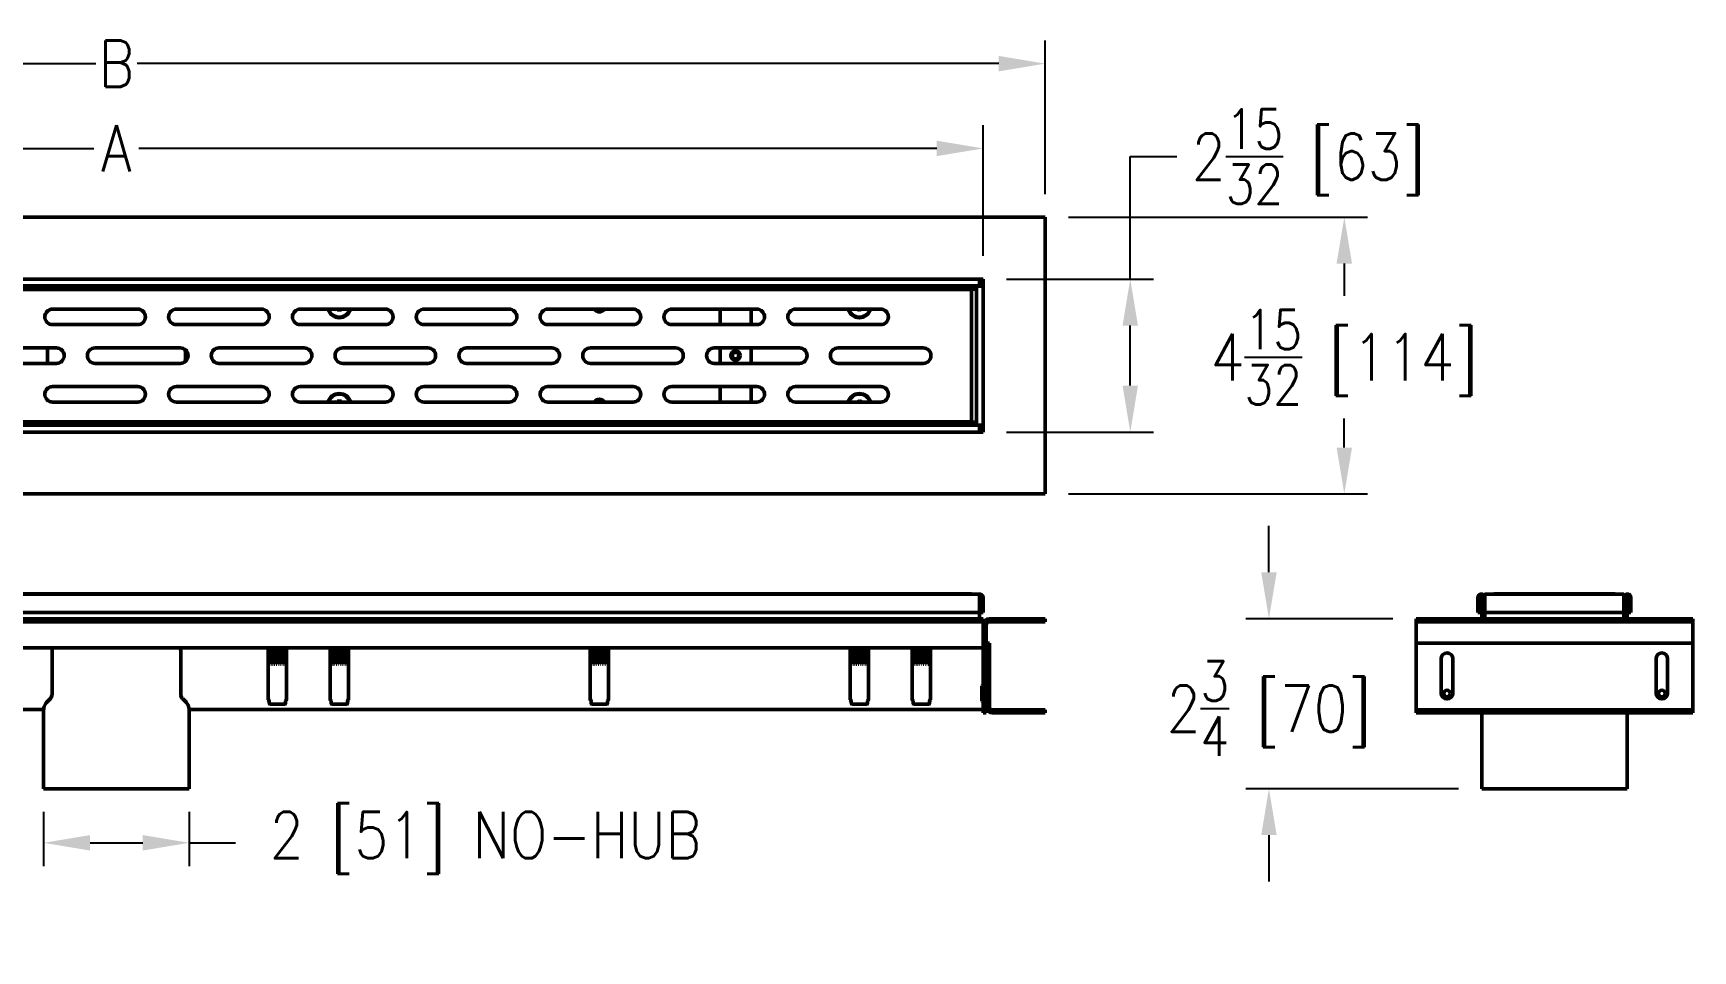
# Model space of a CAD drawing. Header units: inches. Extents: x 22.6 to 63.1, y 7.2 to 36.3.
# Drawn here: x 36.25 to 63.05, y 21.46 to 36.28 of the extents above; entities that cross this region are included whole.
import ezdxf

# ---------------------------------------------------------------- set-up
doc = ezdxf.new("R2010")
doc.units = ezdxf.units.IN
doc.header["$MEASUREMENT"] = 0
doc.layers.add('Visible (ANSI)', color=7, linetype='Continuous', lineweight=50)
doc.styles.add('Sales', font='romans.shx', dxfattribs={"width": 0.85})
doc.dimstyles.new('Sales', dxfattribs={"dimtxt": 0.75, "dimasz": 0.75, "dimexe": 0.375, "dimexo": 0.375, "dimgap": 0.09, "dimtad": 0, "dimtih": 1, "dimtoh": 1, "dimdec": 5, "dimzin": 0, "dimdsep": 46, "dimlunit": 5, "dimtxsty": 'Sales', "dimcen": 0, "dimclrd": 7, "dimclre": 7, "dimclrt": 7, "dimadec": 0, "dimazin": 0, "dimtfac": 0.85, "dimtdec": 5, "dimtix": 1, "dimtofl": 0, "dimtmove": 0, "dimatfit": 3, "dimfxl": 0, "dimtolj": 1, "dimtzin": 0, "dimarcsym": 0})

# ---------------------------------------------------------------- blocks, each defined once
blk = doc.blocks.new('*D2')
at = {"color": 7, "lineweight": -2}
for p, q in [((23.59, 32.685), (23.59, 34.797)), ((51.59, 32.685), (51.59, 34.797)), ((24.34, 34.422), (37.227, 34.422)), ((50.84, 34.422), (37.953, 34.422))]:
    blk.add_line(p, q, dxfattribs=at)
at = {"color": 7}
for points in [[(24.34, 34.547), (24.34, 34.297), (23.59, 34.422)], [(50.84, 34.547), (50.84, 34.297), (51.59, 34.422)]]:
    blk.add_solid(points, dxfattribs=at)
at = {"layer": 'Defpoints', "color": 0}
for p in [(51.59, 34.422), (23.59, 32.31), (51.59, 32.31)]:
    blk.add_point(p, dxfattribs=at)
at = {"color": 7, "insert": (37.59, 34.422), "char_height": 0.75, "attachment_point": 5, "style": 'Sales'}
blk.add_mtext('\\A1;A', dxfattribs=at)
blk = doc.blocks.new('*D3')
at = {"color": 7, "lineweight": -2}
for p, q in [((22.59, 33.685), (22.59, 36.166)), ((52.59, 33.685), (52.59, 36.166)), ((23.34, 35.791), (37.258, 35.791)), ((51.84, 35.791), (37.923, 35.791))]:
    blk.add_line(p, q, dxfattribs=at)
at = {"color": 7}
for points in [[(23.34, 35.916), (23.34, 35.666), (22.59, 35.791)], [(51.84, 35.916), (51.84, 35.666), (52.59, 35.791)]]:
    blk.add_solid(points, dxfattribs=at)
at = {"layer": 'Defpoints', "color": 0}
for p in [(52.59, 35.791), (22.59, 33.31), (52.59, 33.31)]:
    blk.add_point(p, dxfattribs=at)
at = {"color": 7, "insert": (37.59, 35.791), "char_height": 0.75, "attachment_point": 5, "style": 'Sales'}
blk.add_mtext('\\A1;B', dxfattribs=at)
blk = doc.blocks.new('*D4')
at = {"color": 7, "lineweight": -2}
for p, q in [((53.965, 32.31), (53.965, 34.289)), ((53.965, 34.289), (54.715, 34.289)), ((51.965, 32.31), (54.34, 32.31)), ((53.965, 30.59), (53.965, 31.56)), ((51.965, 29.84), (54.34, 29.84))]:
    blk.add_line(p, q, dxfattribs=at)
at = {"color": 7}
for points in [[(53.84, 31.56), (54.09, 31.56), (53.965, 32.31)], [(53.84, 30.59), (54.09, 30.59), (53.965, 29.84)]]:
    blk.add_solid(points, dxfattribs=at)
at = {"layer": 'Defpoints', "color": 0}
for p in [(51.59, 32.31), (51.59, 29.84), (53.965, 29.84)]:
    blk.add_point(p, dxfattribs=at)
at = {"color": 7, "insert": (56.845, 34.289), "char_height": 0.75, "attachment_point": 5, "style": 'Sales'}
blk.add_mtext('\\A1;2{\\H0.850000x;\\S15/32;} [63]', dxfattribs=at)
blk = doc.blocks.new('*D5')
at = {"color": 7, "lineweight": -2}
for p, q in [((52.965, 33.31), (57.797, 33.31)), ((57.422, 32.56), (57.422, 32.038)), ((57.422, 29.59), (57.422, 30.061)), ((52.965, 28.84), (57.797, 28.84))]:
    blk.add_line(p, q, dxfattribs=at)
at = {"color": 7}
for points in [[(57.297, 32.56), (57.547, 32.56), (57.422, 33.31)], [(57.297, 29.59), (57.547, 29.59), (57.422, 28.84)]]:
    blk.add_solid(points, dxfattribs=at)
at = {"layer": 'Defpoints', "color": 0}
for p in [(52.59, 33.31), (52.59, 28.84), (57.422, 28.84)]:
    blk.add_point(p, dxfattribs=at)
at = {"color": 7, "insert": (57.422, 31.049), "char_height": 0.75, "attachment_point": 5, "style": 'Sales'}
blk.add_mtext('\\A1;4{\\H0.850000x;\\S15/32;} [114]', dxfattribs=at)
blk = doc.blocks.new('*D7')
at = {"color": 7, "lineweight": -2}
for p, q in [((36.415, 23.703), (36.415, 22.829)), ((38.765, 23.703), (38.765, 22.829)), ((37.165, 23.204), (38.015, 23.204)), ((38.765, 23.204), (39.515, 23.204))]:
    blk.add_line(p, q, dxfattribs=at)
at = {"color": 7}
for points in [[(37.165, 23.329), (37.165, 23.079), (36.415, 23.204)], [(38.015, 23.329), (38.015, 23.079), (38.765, 23.204)]]:
    blk.add_solid(points, dxfattribs=at)
at = {"layer": 'Defpoints', "color": 0}
for p in [(36.415, 24.078), (38.765, 24.078), (38.765, 23.204)]:
    blk.add_point(p, dxfattribs=at)
at = {"color": 7, "insert": (43.551, 23.204), "char_height": 0.75, "attachment_point": 5, "style": 'Sales'}
blk.add_mtext('\\A1;2 [51] NO-HUB', dxfattribs=at)
blk = doc.blocks.new('*D11')
at = {"color": 7, "lineweight": -2}
for p, q in [((56.205, 27.575), (56.205, 28.325)), ((58.206, 26.825), (55.83, 26.825)), ((59.266, 24.078), (55.83, 24.078)), ((56.205, 23.328), (56.205, 22.578))]:
    blk.add_line(p, q, dxfattribs=at)
at = {"color": 7}
for points in [[(56.08, 27.575), (56.33, 27.575), (56.205, 26.825)], [(56.08, 23.328), (56.33, 23.328), (56.205, 24.078)]]:
    blk.add_solid(points, dxfattribs=at)
at = {"layer": 'Defpoints', "color": 0}
for p in [(58.581, 26.825), (56.205, 24.078), (59.641, 24.078)]:
    blk.add_point(p, dxfattribs=at)
at = {"color": 7, "insert": (56.205, 25.372), "char_height": 0.75, "attachment_point": 5, "style": 'Sales'}
blk.add_mtext('\\A1;2{\\H0.850000x;\\S3/4;} [70]', dxfattribs=at)

msp = doc.modelspace()

# ---------------------------------------------------------------- linework, layer by layer
at = {"layer": 'Visible (ANSI)'}
for p, q in [((23.590104, 33.30978), (51.590104, 33.30978)), ((51.690104, 33.30978), (51.590104, 33.30978)), ((51.690104, 33.30978), (52.590104, 33.30978)), ((52.590104, 33.30978), (52.590104, 28.83978)), ((23.650104, 32.30978), (51.530104, 32.30978)), ((51.530104, 32.19978), (23.650104, 32.19978)), ((51.430104, 32.14978), (51.430104, 32.19978)), ((51.480104, 32.19658), (51.590104, 32.19658)), ((51.480104, 29.95298), (51.480104, 32.19658)), ((51.590104, 32.30978), (51.530104, 32.30978)), ((51.530104, 32.30978), (51.530104, 32.19978)), ((51.590104, 32.19658), (51.590104, 32.30978)), ((51.590104, 32.19658), (51.590104, 29.95298)), ((23.778229, 32.14478), (51.401979, 32.14478)), ((51.401979, 32.04478), (51.401979, 32.14478)), ((51.401979, 32.04478), (51.401979, 30.10478)), ((51.480104, 32.14978), (51.430104, 32.14978)), ((36.558904, 31.82478), (37.933904, 31.82478)), ((38.558904, 31.82478), (39.933904, 31.82478)), ((40.558904, 31.82478), (41.933904, 31.82478)), ((41.15402, 31.81228), (41.146803, 31.82478)), ((41.226188, 31.81228), (41.15402, 31.81228)), ((41.233405, 31.82478), (41.226188, 31.81228)), ((42.558904, 31.82478), (43.933904, 31.82478)), ((44.558904, 31.82478), (45.933904, 31.82478)), ((45.356889, 31.810709), (45.347891, 31.82478)), ((45.428984, 31.81398), (45.356889, 31.810709)), ((45.434583, 31.82478), (45.428984, 31.81398)), ((46.558904, 31.82478), (47.933904, 31.82478)), ((47.340104, 31.57478), (47.340104, 31.82478)), ((47.840104, 31.82478), (47.840104, 31.57478)), ((48.558904, 31.82478), (49.933904, 31.82478)), ((49.584956, 31.802795), (49.552473, 31.82478)), ((49.630213, 31.82478), (49.584956, 31.802795)), ((37.933904, 31.57478), (36.558904, 31.57478)), ((39.933904, 31.57478), (38.558904, 31.57478)), ((41.933904, 31.57478), (40.558904, 31.57478)), ((43.933904, 31.57478), (42.558904, 31.57478)), ((45.933904, 31.57478), (44.558904, 31.57478)), ((47.933904, 31.57478), (46.558904, 31.57478)), ((49.933904, 31.57478), (48.558904, 31.57478)), ((35.246404, 31.19978), (36.621404, 31.19978)), ((37.246404, 31.19978), (38.621404, 31.19978)), ((39.246404, 31.19978), (40.621404, 31.19978)), ((41.246404, 31.19978), (42.621404, 31.19978)), ((43.246404, 31.19978), (44.621404, 31.19978)), ((45.246404, 31.19978), (46.621404, 31.19978)), ((47.246404, 31.19978), (48.621404, 31.19978)), ((47.340104, 30.94978), (47.340104, 31.19978)), ((47.840104, 31.19978), (47.840104, 30.94978)), ((49.246404, 31.19978), (50.621404, 31.19978)), ((36.621404, 30.94978), (35.246404, 30.94978)), ((38.621404, 30.94978), (37.246404, 30.94978)), ((40.621404, 30.94978), (39.246404, 30.94978)), ((42.621404, 30.94978), (41.246404, 30.94978)), ((44.621404, 30.94978), (43.246404, 30.94978)), ((46.621404, 30.94978), (45.246404, 30.94978)), ((48.621404, 30.94978), (47.246404, 30.94978)), ((50.621404, 30.94978), (49.246404, 30.94978)), ((36.558904, 30.57478), (37.933904, 30.57478)), ((38.558904, 30.57478), (39.933904, 30.57478)), ((40.558904, 30.57478), (41.933904, 30.57478)), ((42.558904, 30.57478), (43.933904, 30.57478)), ((44.558904, 30.57478), (45.933904, 30.57478)), ((46.558904, 30.57478), (47.933904, 30.57478)), ((47.340104, 30.32478), (47.340104, 30.57478)), ((47.840104, 30.57478), (47.840104, 30.32478)), ((48.558904, 30.57478), (49.933904, 30.57478)), ((37.933904, 30.32478), (36.558904, 30.32478)), ((39.933904, 30.32478), (38.558904, 30.32478)), ((41.933904, 30.32478), (40.558904, 30.32478)), ((41.146803, 30.32478), (41.15402, 30.33728)), ((41.15402, 30.33728), (41.226188, 30.33728)), ((41.226188, 30.33728), (41.233405, 30.32478)), ((43.933904, 30.32478), (42.558904, 30.32478)), ((45.933904, 30.32478), (44.558904, 30.32478)), ((45.345625, 30.32478), (45.351224, 30.335581)), ((45.351224, 30.335581), (45.423319, 30.338851)), ((45.423319, 30.338851), (45.432317, 30.32478)), ((47.933904, 30.32478), (46.558904, 30.32478)), ((49.933904, 30.32478), (48.558904, 30.32478)), ((49.549995, 30.32478), (49.595252, 30.346765)), ((49.595252, 30.346765), (49.627735, 30.32478)), ((51.401979, 30.00478), (51.401979, 30.10478)), ((23.650104, 29.94978), (51.530104, 29.94978)), ((51.530104, 29.83978), (23.650104, 29.83978)), ((23.778229, 30.00478), (51.401979, 30.00478)), ((51.480104, 29.99978), (51.430104, 29.99978)), ((51.430104, 29.94978), (51.430104, 29.99978)), ((51.590104, 29.95298), (51.480104, 29.95298)), ((51.530104, 29.94978), (51.530104, 29.83978)), ((51.590104, 29.83978), (51.530104, 29.83978)), ((51.590104, 29.83978), (51.590104, 29.95298)), ((51.590104, 28.83978), (23.590104, 28.83978)), ((51.590104, 28.83978), (51.690104, 28.83978)), ((52.590104, 28.83978), (51.690104, 28.83978)), ((51.530104, 27.223332), (23.650104, 27.223332)), ((23.778229, 27.225207), (51.401979, 27.225207)), ((51.401979, 27.223332), (51.401979, 27.225207)), ((51.530104, 27.223332), (51.530104, 27.168332)), ((51.530104, 26.923332), (51.530104, 27.168332)), ((51.540104, 26.923332), (51.540104, 27.168332)), ((51.590104, 27.168332), (51.590104, 26.923332)), ((59.580697, 26.923332), (59.580697, 27.168332)), ((59.630697, 27.168332), (59.630697, 26.923332)), ((59.640697, 27.168332), (59.640697, 26.824832)), ((59.690697, 27.168332), (59.690697, 26.824832)), ((59.693897, 27.168332), (59.693897, 27.223332)), ((61.937497, 27.223332), (59.693897, 27.223332)), ((59.693897, 27.168332), (59.693897, 26.923332)), ((61.785697, 27.225207), (59.845697, 27.225207)), ((61.937497, 27.223332), (61.937497, 27.168332)), ((61.937497, 26.923332), (61.937497, 27.168332)), ((61.940697, 27.168332), (61.940697, 26.824832)), ((61.990697, 26.824832), (61.990697, 27.168332)), ((62.000697, 26.923332), (62.000697, 27.168332)), ((62.050697, 27.168332), (62.050697, 26.923332)), ((51.590104, 26.824832), (23.590104, 26.824832)), ((51.530104, 26.923332), (23.650104, 26.923332)), ((51.530104, 26.923332), (51.530104, 26.824832)), ((51.590104, 26.923332), (51.540104, 26.923332)), ((51.590104, 26.774832), (51.590104, 26.824832)), ((52.590104, 26.824832), (51.690104, 26.824832)), ((52.590104, 26.774832), (52.590104, 26.824832)), ((63.050697, 26.824832), (58.580697, 26.824832)), ((58.580697, 26.774832), (58.580697, 26.824832)), ((59.630697, 26.923332), (59.580697, 26.923332)), ((61.937497, 26.923332), (59.693897, 26.923332)), ((59.693897, 26.923332), (59.693897, 26.824832)), ((61.937497, 26.824832), (61.937497, 26.923332)), ((62.050697, 26.923332), (62.000697, 26.923332)), ((63.050697, 26.774832), (63.050697, 26.824832)), ((51.590104, 26.774832), (23.590104, 26.774832)), ((51.590104, 26.724832), (51.590104, 26.774832)), ((51.590104, 26.724832), (51.590104, 25.302832)), ((51.640104, 26.724832), (51.640104, 25.302832)), ((52.590104, 26.774832), (51.690104, 26.774832)), ((58.580697, 26.774832), (63.050697, 26.774832)), ((58.580697, 26.774832), (58.580697, 26.724832)), ((58.580697, 26.724832), (58.580697, 26.427832)), ((63.050697, 26.774832), (63.050697, 26.724832)), ((63.050697, 26.724832), (63.050697, 26.427832)), ((23.590104, 26.355082), (51.590104, 26.355082)), ((36.551776, 25.622078), (36.551776, 26.305082)), ((38.628432, 26.305082), (38.628432, 25.622078)), ((40.042155, 26.355082), (40.042155, 26.091482)), ((40.044578, 26.091482), (40.044578, 26.355082)), ((40.046199, 26.355082), (40.046199, 26.091482)), ((40.05336, 26.091482), (40.05336, 26.355082)), ((40.056533, 26.355082), (40.056533, 26.091482)), ((40.068119, 26.091482), (40.068119, 26.355082)), ((40.072703, 26.355082), (40.072703, 26.091482)), ((40.088209, 26.091482), (40.088209, 26.355082)), ((40.093732, 26.355082), (40.093732, 26.091482)), ((40.094005, 26.355082), (40.094005, 26.091482)), ((40.112752, 26.091482), (40.112752, 26.355082)), ((40.117006, 26.355082), (40.117006, 26.091482)), ((40.119507, 26.355082), (40.119507, 26.091482)), ((40.140676, 26.091482), (40.140676, 26.355082)), ((40.143475, 26.355082), (40.143475, 26.091482)), ((40.148095, 26.355082), (40.148095, 26.091482)), ((40.170761, 26.091482), (40.170761, 26.355082)), ((40.171982, 26.355082), (40.171982, 26.091482)), ((40.178518, 26.355082), (40.178518, 26.091482)), ((40.20169, 26.091482), (40.20169, 26.355082)), ((40.208226, 26.355082), (40.208226, 26.091482)), ((40.209448, 26.355082), (40.209448, 26.091482)), ((40.232114, 26.091482), (40.232114, 26.355082)), ((40.236733, 26.355082), (40.236733, 26.091482)), ((40.239532, 26.355082), (40.239532, 26.091482)), ((40.260701, 26.091482), (40.260701, 26.355082)), ((40.263202, 26.355082), (40.263202, 26.091482)), ((40.267456, 26.355082), (40.267456, 26.091482)), ((40.286203, 26.091482), (40.286203, 26.355082)), ((40.286476, 26.355082), (40.286476, 26.091482)), ((40.291999, 26.355082), (40.291999, 26.091482)), ((40.307505, 26.091482), (40.307505, 26.355082)), ((40.312089, 26.355082), (40.312089, 26.091482)), ((40.323676, 26.091482), (40.323676, 26.355082)), ((40.326848, 26.355082), (40.326848, 26.091482)), ((40.334009, 26.091482), (40.334009, 26.355082)), ((40.33563, 26.355082), (40.33563, 26.091482)), ((40.338053, 26.091482), (40.338053, 26.355082)), ((41.042155, 26.355082), (41.042155, 26.091482)), ((41.044578, 26.091482), (41.044578, 26.355082)), ((41.046199, 26.355082), (41.046199, 26.091482)), ((41.05336, 26.091482), (41.05336, 26.355082)), ((41.056533, 26.355082), (41.056533, 26.091482)), ((41.068119, 26.091482), (41.068119, 26.355082)), ((41.072703, 26.355082), (41.072703, 26.091482)), ((41.088209, 26.091482), (41.088209, 26.355082)), ((41.093732, 26.355082), (41.093732, 26.091482)), ((41.094005, 26.355082), (41.094005, 26.091482)), ((41.112752, 26.091482), (41.112752, 26.355082)), ((41.117006, 26.355082), (41.117006, 26.091482)), ((41.119507, 26.355082), (41.119507, 26.091482)), ((41.140676, 26.091482), (41.140676, 26.355082)), ((41.143475, 26.355082), (41.143475, 26.091482)), ((41.148095, 26.355082), (41.148095, 26.091482)), ((41.170761, 26.091482), (41.170761, 26.355082)), ((41.171982, 26.355082), (41.171982, 26.091482)), ((41.178518, 26.355082), (41.178518, 26.091482)), ((41.20169, 26.091482), (41.20169, 26.355082)), ((41.208226, 26.355082), (41.208226, 26.091482)), ((41.209448, 26.355082), (41.209448, 26.091482)), ((41.232114, 26.091482), (41.232114, 26.355082)), ((41.236733, 26.355082), (41.236733, 26.091482)), ((41.239532, 26.355082), (41.239532, 26.091482)), ((41.260701, 26.091482), (41.260701, 26.355082)), ((41.263202, 26.355082), (41.263202, 26.091482)), ((41.267456, 26.355082), (41.267456, 26.091482)), ((41.286203, 26.091482), (41.286203, 26.355082)), ((41.286476, 26.355082), (41.286476, 26.091482)), ((41.291999, 26.355082), (41.291999, 26.091482)), ((41.307505, 26.091482), (41.307505, 26.355082)), ((41.312089, 26.355082), (41.312089, 26.091482)), ((41.323676, 26.091482), (41.323676, 26.355082)), ((41.326848, 26.355082), (41.326848, 26.091482)), ((41.334009, 26.091482), (41.334009, 26.355082)), ((41.33563, 26.355082), (41.33563, 26.091482)), ((41.338053, 26.091482), (41.338053, 26.355082)), ((45.242121, 26.091482), (45.242121, 26.355082)), ((45.242209, 26.355082), (45.242209, 26.091482)), ((45.24489, 26.091482), (45.24489, 26.355082)), ((45.246597, 26.355082), (45.246597, 26.091482)), ((45.254006, 26.091482), (45.254006, 26.355082)), ((45.257258, 26.355082), (45.257258, 26.091482)), ((45.269069, 26.091482), (45.269069, 26.355082)), ((45.273725, 26.355082), (45.273725, 26.091482)), ((45.289423, 26.091482), (45.289423, 26.355082)), ((45.294883, 26.355082), (45.294883, 26.091482)), ((45.295278, 26.355082), (45.295278, 26.091482)), ((45.314177, 26.091482), (45.314177, 26.355082)), ((45.318357, 26.355082), (45.318357, 26.091482)), ((45.320975, 26.355082), (45.320975, 26.091482)), ((45.342249, 26.091482), (45.342249, 26.355082)), ((45.344966, 26.355082), (45.344966, 26.091482)), ((45.349694, 26.355082), (45.349694, 26.091482)), ((45.372412, 26.091482), (45.372412, 26.355082)), ((45.373547, 26.355082), (45.373547, 26.091482)), ((45.380178, 26.355082), (45.380178, 26.091482)), ((45.403349, 26.091482), (45.403349, 26.355082)), ((45.409788, 26.355082), (45.409788, 26.091482)), ((45.411097, 26.355082), (45.411097, 26.091482)), ((45.433707, 26.091482), (45.433707, 26.355082)), ((45.438217, 26.355082), (45.438217, 26.091482)), ((45.441098, 26.355082), (45.441098, 26.091482)), ((45.46216, 26.091482), (45.46216, 26.355082)), ((45.464543, 26.355082), (45.464543, 26.091482)), ((45.46887, 26.355082), (45.46887, 26.091482)), ((45.487463, 26.091482), (45.487463, 26.355082)), ((45.487616, 26.355082), (45.487616, 26.091482)), ((45.4932, 26.355082), (45.4932, 26.091482)), ((45.508511, 26.091482), (45.508511, 26.355082)), ((45.513024, 26.355082), (45.513024, 26.091482)), ((45.524384, 26.091482), (45.524384, 26.355082)), ((45.527476, 26.355082), (45.527476, 26.091482)), ((45.534389, 26.091482), (45.534389, 26.355082)), ((45.535924, 26.355082), (45.535924, 26.091482)), ((45.538087, 26.091482), (45.538087, 26.355082)), ((49.442155, 26.355082), (49.442155, 26.091482)), ((49.444578, 26.091482), (49.444578, 26.355082)), ((49.446199, 26.355082), (49.446199, 26.091482)), ((49.45336, 26.091482), (49.45336, 26.355082)), ((49.456533, 26.355082), (49.456533, 26.091482)), ((49.468119, 26.091482), (49.468119, 26.355082)), ((49.472703, 26.355082), (49.472703, 26.091482)), ((49.488209, 26.091482), (49.488209, 26.355082)), ((49.493732, 26.355082), (49.493732, 26.091482)), ((49.494005, 26.355082), (49.494005, 26.091482)), ((49.512752, 26.091482), (49.512752, 26.355082)), ((49.517006, 26.355082), (49.517006, 26.091482)), ((49.519507, 26.355082), (49.519507, 26.091482)), ((49.540676, 26.091482), (49.540676, 26.355082)), ((49.543475, 26.355082), (49.543475, 26.091482)), ((49.548095, 26.355082), (49.548095, 26.091482)), ((49.570761, 26.091482), (49.570761, 26.355082)), ((49.571982, 26.355082), (49.571982, 26.091482)), ((49.578518, 26.355082), (49.578518, 26.091482)), ((49.60169, 26.091482), (49.60169, 26.355082)), ((49.608226, 26.355082), (49.608226, 26.091482)), ((49.609448, 26.355082), (49.609448, 26.091482)), ((49.632114, 26.091482), (49.632114, 26.355082)), ((49.636733, 26.355082), (49.636733, 26.091482)), ((49.639532, 26.355082), (49.639532, 26.091482)), ((49.660701, 26.091482), (49.660701, 26.355082)), ((49.663202, 26.355082), (49.663202, 26.091482)), ((49.667456, 26.355082), (49.667456, 26.091482)), ((49.686203, 26.091482), (49.686203, 26.355082)), ((49.686476, 26.355082), (49.686476, 26.091482)), ((49.691999, 26.355082), (49.691999, 26.091482)), ((49.707505, 26.091482), (49.707505, 26.355082)), ((49.712089, 26.355082), (49.712089, 26.091482)), ((49.723676, 26.091482), (49.723676, 26.355082)), ((49.726848, 26.355082), (49.726848, 26.091482)), ((49.734009, 26.091482), (49.734009, 26.355082)), ((49.73563, 26.355082), (49.73563, 26.091482)), ((49.738053, 26.091482), (49.738053, 26.355082)), ((50.442104, 25.515482), (50.442104, 26.355082)), ((50.442986, 26.091482), (50.442986, 26.355082)), ((50.444041, 26.355082), (50.444041, 26.091482)), ((50.449556, 26.091482), (50.449556, 26.355082)), ((50.452194, 26.355082), (50.452194, 26.091482)), ((50.462268, 26.091482), (50.462268, 26.355082)), ((50.466375, 26.355082), (50.466375, 26.091482)), ((50.480568, 26.091482), (50.480568, 26.355082)), ((50.485963, 26.355082), (50.485963, 26.091482)), ((50.503654, 26.091482), (50.503654, 26.355082)), ((50.50838, 26.355082), (50.50838, 26.091482)), ((50.510103, 26.355082), (50.510103, 26.091482)), ((50.530519, 26.091482), (50.530519, 26.355082)), ((50.533848, 26.355082), (50.533848, 26.091482)), ((50.537739, 26.355082), (50.537739, 26.091482)), ((50.559988, 26.091482), (50.559988, 26.355082)), ((50.561776, 26.355082), (50.561776, 26.091482)), ((50.567664, 26.355082), (50.567664, 26.091482)), ((50.590773, 26.091482), (50.590773, 26.355082)), ((50.590941, 26.355082), (50.590941, 26.091482)), ((50.59792, 26.355082), (50.59792, 26.091482)), ((50.59857, 26.355082), (50.59857, 26.091482)), ((50.621529, 26.091482), (50.621529, 26.355082)), ((50.626852, 26.355082), (50.626852, 26.091482)), ((50.629105, 26.355082), (50.629105, 26.091482)), ((50.650912, 26.091482), (50.650912, 26.355082)), ((50.654177, 26.355082), (50.654177, 26.091482)), ((50.657936, 26.355082), (50.657936, 26.091482)), ((50.677637, 26.091482), (50.677637, 26.355082)), ((50.678702, 26.355082), (50.678702, 26.091482)), ((50.683803, 26.355082), (50.683803, 26.091482)), ((50.700536, 26.091482), (50.700536, 26.355082)), ((50.705574, 26.355082), (50.705574, 26.091482)), ((50.718609, 26.091482), (50.718609, 26.355082)), ((50.722299, 26.355082), (50.722299, 26.091482)), ((50.731066, 26.091482), (50.731066, 26.355082)), ((50.733246, 26.355082), (50.733246, 26.091482)), ((50.737362, 26.091482), (50.737362, 26.355082)), ((50.737937, 26.355082), (50.737937, 26.091482)), ((50.738104, 25.515482), (50.738104, 26.355082)), ((51.640104, 26.427832), (51.640104, 25.402832)), ((51.690104, 26.427832), (51.640104, 26.427832)), ((51.690104, 26.427832), (51.690104, 25.402832)), ((58.580697, 26.427832), (58.580697, 25.402832)), ((58.580697, 26.427832), (63.050697, 26.427832)), ((63.050697, 26.427832), (63.050697, 25.402832)), ((40.042104, 26.091482), (40.042155, 26.091482)), ((40.042104, 25.515482), (40.042104, 26.091482)), ((40.044578, 26.091482), (40.046199, 26.091482)), ((40.05336, 26.091482), (40.056533, 26.091482)), ((40.068119, 26.091482), (40.072703, 26.091482)), ((40.088209, 26.091482), (40.094005, 26.091482)), ((40.112752, 26.091482), (40.119507, 26.091482)), ((40.140676, 26.091482), (40.148095, 26.091482)), ((40.170761, 26.091482), (40.178518, 26.091482)), ((40.20169, 26.091482), (40.209448, 26.091482)), ((40.232114, 26.091482), (40.239532, 26.091482)), ((40.260701, 26.091482), (40.267456, 26.091482)), ((40.286203, 26.091482), (40.291999, 26.091482)), ((40.307505, 26.091482), (40.312089, 26.091482)), ((40.323676, 26.091482), (40.326848, 26.091482)), ((40.334009, 26.091482), (40.33563, 26.091482)), ((40.338053, 26.091482), (40.338104, 26.091482)), ((40.338104, 25.515482), (40.338104, 26.091482)), ((41.042104, 26.091482), (41.042155, 26.091482)), ((41.042104, 25.515482), (41.042104, 26.091482)), ((41.044578, 26.091482), (41.046199, 26.091482)), ((41.05336, 26.091482), (41.056533, 26.091482)), ((41.068119, 26.091482), (41.072703, 26.091482)), ((41.088209, 26.091482), (41.094005, 26.091482)), ((41.112752, 26.091482), (41.119507, 26.091482)), ((41.140676, 26.091482), (41.148095, 26.091482)), ((41.170761, 26.091482), (41.178518, 26.091482)), ((41.20169, 26.091482), (41.209448, 26.091482)), ((41.232114, 26.091482), (41.239532, 26.091482)), ((41.260701, 26.091482), (41.267456, 26.091482)), ((41.286203, 26.091482), (41.291999, 26.091482)), ((41.307505, 26.091482), (41.312089, 26.091482)), ((41.323676, 26.091482), (41.326848, 26.091482)), ((41.334009, 26.091482), (41.33563, 26.091482)), ((41.338053, 26.091482), (41.338104, 26.091482)), ((41.338104, 25.515482), (41.338104, 26.091482)), ((45.242104, 26.091482), (45.242209, 26.091482)), ((45.242104, 25.515482), (45.242104, 26.091482)), ((45.24489, 26.091482), (45.246597, 26.091482)), ((45.254006, 26.091482), (45.257258, 26.091482)), ((45.269069, 26.091482), (45.273725, 26.091482)), ((45.289423, 26.091482), (45.295278, 26.091482)), ((45.314177, 26.091482), (45.320975, 26.091482)), ((45.342249, 26.091482), (45.349694, 26.091482)), ((45.372412, 26.091482), (45.380178, 26.091482)), ((45.403349, 26.091482), (45.411097, 26.091482)), ((45.433707, 26.091482), (45.441098, 26.091482)), ((45.46216, 26.091482), (45.46887, 26.091482)), ((45.487463, 26.091482), (45.4932, 26.091482)), ((45.508511, 26.091482), (45.513024, 26.091482)), ((45.524384, 26.091482), (45.527476, 26.091482)), ((45.534389, 26.091482), (45.535924, 26.091482)), ((45.538087, 26.091482), (45.538104, 26.091482)), ((45.538104, 25.515482), (45.538104, 26.091482)), ((49.442104, 26.091482), (49.442155, 26.091482)), ((49.442104, 25.515482), (49.442104, 26.091482)), ((49.444578, 26.091482), (49.446199, 26.091482)), ((49.45336, 26.091482), (49.456533, 26.091482)), ((49.468119, 26.091482), (49.472703, 26.091482)), ((49.488209, 26.091482), (49.494005, 26.091482)), ((49.512752, 26.091482), (49.519507, 26.091482)), ((49.540676, 26.091482), (49.548095, 26.091482)), ((49.570761, 26.091482), (49.578518, 26.091482)), ((49.60169, 26.091482), (49.609448, 26.091482)), ((49.632114, 26.091482), (49.639532, 26.091482)), ((49.660701, 26.091482), (49.667456, 26.091482)), ((49.686203, 26.091482), (49.691999, 26.091482)), ((49.707505, 26.091482), (49.712089, 26.091482)), ((49.723676, 26.091482), (49.726848, 26.091482)), ((49.734009, 26.091482), (49.73563, 26.091482)), ((49.738053, 26.091482), (49.738104, 26.091482)), ((49.738104, 25.515482), (49.738104, 26.091482)), ((50.442986, 26.091482), (50.444041, 26.091482)), ((50.449556, 26.091482), (50.452194, 26.091482)), ((50.462268, 26.091482), (50.466375, 26.091482)), ((50.480568, 26.091482), (50.485963, 26.091482)), ((50.503654, 26.091482), (50.510103, 26.091482)), ((50.530519, 26.091482), (50.537739, 26.091482)), ((50.559988, 26.091482), (50.567664, 26.091482)), ((50.590773, 26.091482), (50.59857, 26.091482)), ((50.621529, 26.091482), (50.629105, 26.091482)), ((50.650912, 26.091482), (50.657936, 26.091482)), ((50.677637, 26.091482), (50.683803, 26.091482)), ((50.700536, 26.091482), (50.705574, 26.091482)), ((50.718609, 26.091482), (50.722299, 26.091482)), ((50.731066, 26.091482), (50.733246, 26.091482)), ((50.737362, 26.091482), (50.737937, 26.091482)), ((58.986947, 25.621582), (58.986947, 26.177832)), ((59.174447, 26.177832), (59.174447, 25.621582)), ((62.456947, 25.621582), (62.456947, 26.177832)), ((62.644447, 26.177832), (62.644447, 25.621582)), ((51.565104, 25.740332), (51.565104, 25.490332)), ((40.057704, 25.452982), (40.057704, 25.499882)), ((40.322504, 25.452982), (40.322504, 25.499882)), ((41.057704, 25.452982), (41.057704, 25.499882)), ((41.322504, 25.452982), (41.322504, 25.499882)), ((45.257704, 25.452982), (45.257704, 25.499882)), ((45.522504, 25.452982), (45.522504, 25.499882)), ((49.457704, 25.452982), (49.457704, 25.499882)), ((49.722504, 25.452982), (49.722504, 25.499882)), ((50.457704, 25.452982), (50.457704, 25.499882)), ((50.722504, 25.452982), (50.722504, 25.499882)), ((36.415104, 25.358291), (23.590104, 25.358291)), ((36.415104, 24.077832), (36.415104, 25.358291)), ((38.765104, 24.077832), (38.765104, 25.358291)), ((51.590104, 25.358291), (38.765104, 25.358291)), ((40.314704, 25.445182), (40.065504, 25.445182)), ((41.314704, 25.445182), (41.065504, 25.445182)), ((45.514704, 25.445182), (45.265504, 25.445182)), ((49.714704, 25.445182), (49.465504, 25.445182)), ((50.714704, 25.445182), (50.465504, 25.445182)), ((51.640104, 25.302832), (51.590104, 25.302832)), ((51.740104, 25.352832), (52.040104, 25.352832)), ((51.740104, 25.302832), (52.040104, 25.302832)), ((52.040104, 25.302832), (52.040104, 25.352832)), ((52.040104, 25.352832), (52.290104, 25.352832)), ((52.290104, 25.302832), (52.040104, 25.302832)), ((52.290104, 25.352832), (52.290104, 25.302832)), ((52.290104, 25.352832), (52.590104, 25.352832)), ((52.290104, 25.302832), (52.590104, 25.302832)), ((52.590104, 25.352832), (52.590104, 25.302832)), ((58.580697, 25.402832), (58.580697, 25.352832)), ((58.580697, 25.352832), (59.190697, 25.352832)), ((58.580697, 25.352832), (58.580697, 25.302832)), ((58.580697, 25.302832), (59.190697, 25.302832)), ((59.190697, 25.302832), (59.190697, 25.352832)), ((59.190697, 25.352832), (59.440697, 25.352832)), ((59.440697, 25.302832), (59.190697, 25.302832)), ((59.440697, 25.352832), (59.440697, 25.302832)), ((59.440697, 25.352832), (62.190697, 25.352832)), ((59.440697, 25.302832), (62.190697, 25.302832)), ((59.640697, 24.077832), (59.640697, 25.302832)), ((61.990697, 24.077832), (61.990697, 25.302832)), ((62.190697, 25.302832), (62.190697, 25.352832)), ((62.190697, 25.352832), (62.440697, 25.352832)), ((62.440697, 25.302832), (62.190697, 25.302832)), ((62.440697, 25.352832), (62.440697, 25.302832)), ((62.440697, 25.352832), (63.050697, 25.352832)), ((62.440697, 25.302832), (63.050697, 25.302832)), ((63.050697, 25.402832), (63.050697, 25.352832)), ((63.050697, 25.352832), (63.050697, 25.302832)), ((36.415104, 24.077832), (38.765104, 24.077832)), ((59.640697, 24.077832), (61.990697, 24.077832))]:
    msp.add_line(p, q, dxfattribs=at)
for centre, radius in [((47.590104, 31.07478), 0.075), ((47.590104, 31.07478), 0.052), ((59.080697, 25.615332), 0.052), ((62.550697, 25.615332), 0.052)]:
    msp.add_circle(centre, radius, dxfattribs=at)
for centre, radius, start, end in [((36.558904, 31.69978), 0.125, 90, 270), ((37.933904, 31.69978), 0.125, 270, 90), ((38.558904, 31.69978), 0.125, 90, 270), ((39.933904, 31.69978), 0.125, 270, 90), ((40.558904, 31.69978), 0.125, 90, 270), ((41.190104, 31.87478), 0.1875, 195.46601, 344.53399), ((41.190104, 31.87478), 0.1795, 196.1737746, 343.8262254), ((41.933904, 31.69978), 0.125, 270, 90), ((42.558904, 31.69978), 0.125, 90, 270), ((43.933904, 31.69978), 0.125, 270, 90), ((44.558904, 31.69978), 0.125, 90, 270), ((45.390104, 31.87478), 0.095, 211.7568639, 328.2431361), ((45.933904, 31.69978), 0.125, 270, 90), ((46.558904, 31.69978), 0.125, 90, 270), ((47.933904, 31.69978), 0.125, 270, 90), ((48.558904, 31.69978), 0.125, 90, 270), ((49.590104, 31.87478), 0.1875, 195.46601, 344.53399), ((49.590104, 31.87478), 0.1795, 196.1737746, 343.8262254), ((49.933904, 31.69978), 0.125, 270, 90), ((37.590104, 31.07478), 1.115, 173.5631749, 179.1212072), ((36.621404, 31.07478), 0.125, 270, 90), ((37.246404, 31.07478), 0.125, 90, 270), ((38.621404, 31.07478), 0.125, 270, 90), ((37.590104, 31.07478), 1.115, 0.8787928, 4.9620904), ((39.246404, 31.07478), 0.125, 90, 270), ((40.621404, 31.07478), 0.125, 270, 90), ((41.246404, 31.07478), 0.125, 90, 270), ((42.621404, 31.07478), 0.125, 270, 90), ((43.246404, 31.07478), 0.125, 90, 270), ((44.621404, 31.07478), 0.125, 270, 90), ((45.246404, 31.07478), 0.125, 90, 270), ((46.621404, 31.07478), 0.125, 270, 90), ((47.246404, 31.07478), 0.125, 90, 270), ((48.621404, 31.07478), 0.125, 270, 90), ((49.246404, 31.07478), 0.125, 90, 270), ((50.621404, 31.07478), 0.125, 270, 90), ((37.590104, 31.07478), 1.115, 180.8787928, 186.4368251), ((37.590104, 31.07478), 1.115, 355.0379096, 359.1212072), ((36.558904, 30.44978), 0.125, 90, 270), ((37.933904, 30.44978), 0.125, 270, 90), ((38.558904, 30.44978), 0.125, 90, 270), ((39.933904, 30.44978), 0.125, 270, 90), ((40.558904, 30.44978), 0.125, 90, 270), ((41.933904, 30.44978), 0.125, 270, 90), ((42.558904, 30.44978), 0.125, 90, 270), ((43.933904, 30.44978), 0.125, 270, 90), ((44.558904, 30.44978), 0.125, 90, 270), ((45.933904, 30.44978), 0.125, 270, 90), ((46.558904, 30.44978), 0.125, 90, 270), ((47.933904, 30.44978), 0.125, 270, 90), ((48.558904, 30.44978), 0.125, 90, 270), ((49.933904, 30.44978), 0.125, 270, 90), ((41.190104, 30.27478), 0.1875, 15.46601, 164.53399), ((41.190104, 30.27478), 0.1795, 16.1737746, 163.8262254), ((45.390104, 30.27478), 0.095, 31.7568639, 148.2431361), ((49.590104, 30.27478), 0.1875, 15.46601, 164.53399), ((49.590104, 30.27478), 0.1795, 16.1737746, 163.8262254), ((51.535104, 27.168332), 0.055, 0, 95.2159086), ((51.535104, 27.168332), 0.005, 0, 180), ((59.635697, 27.168332), 0.055, 0, 180), ((59.635697, 27.168332), 0.005, 0, 180), ((59.845697, 27.125207), 0.1, 90, 101.1126899), ((61.785697, 27.125207), 0.1, 78.8873101, 90), ((61.995697, 27.168332), 0.055, 0, 180), ((61.995697, 27.168332), 0.005, 0, 180), ((51.690104, 26.724832), 0.1, 90, 180), ((51.690104, 26.724832), 0.05, 90, 180), ((59.080697, 26.177832), 0.09375, 0, 180), ((62.550697, 26.177832), 0.09375, 0, 180), ((51.558904, 25.77091), 0.0312, 281.4619982, 0), ((40.049904, 25.515482), 0.0078, 180, 270), ((40.049904, 25.499882), 0.0078, 0, 90), ((40.330304, 25.499882), 0.0078, 90, 180), ((40.330304, 25.515482), 0.0078, 270, 0), ((41.049904, 25.515482), 0.0078, 180, 270), ((41.049904, 25.499882), 0.0078, 0, 90), ((41.330304, 25.499882), 0.0078, 90, 180), ((41.330304, 25.515482), 0.0078, 270, 0), ((45.249904, 25.515482), 0.0078, 180, 270), ((45.249904, 25.499882), 0.0078, 0, 90), ((45.530304, 25.499882), 0.0078, 90, 180), ((45.530304, 25.515482), 0.0078, 270, 0), ((49.449904, 25.515482), 0.0078, 180, 270), ((49.449904, 25.499882), 0.0078, 0, 90), ((49.730304, 25.499882), 0.0078, 90, 180), ((49.730304, 25.515482), 0.0078, 270, 0), ((50.449904, 25.515482), 0.0078, 180, 270), ((50.449904, 25.499882), 0.0078, 0, 90), ((50.730304, 25.499882), 0.0078, 90, 180), ((50.730304, 25.515482), 0.0078, 270, 0), ((51.558904, 25.459755), 0.0312, 0, 78.5380018), ((59.080697, 25.621582), 0.09375, 180, 0), ((62.550697, 25.621582), 0.09375, 180, 0), ((40.065504, 25.452982), 0.0078, 180, 270), ((40.314704, 25.452982), 0.0078, 270, 0), ((41.065504, 25.452982), 0.0078, 180, 270), ((41.314704, 25.452982), 0.0078, 270, 0), ((45.265504, 25.452982), 0.0078, 180, 270), ((45.514704, 25.452982), 0.0078, 270, 0), ((49.465504, 25.452982), 0.0078, 180, 270), ((49.714704, 25.452982), 0.0078, 270, 0), ((50.465504, 25.452982), 0.0078, 180, 270), ((50.714704, 25.452982), 0.0078, 270, 0), ((51.740104, 25.402832), 0.1, 180, 270), ((51.740104, 25.402832), 0.05, 180, 270)]:
    msp.add_arc(centre, radius, start, end, dxfattribs=at)
for start_param, end_param in [(2.716849446, 3.112480444), (0.029112209, 0.424743208)]:
    msp.add_ellipse((37.590104, 25.351874), major_axis=(1.175, 0), ratio=0.363970234, start_param=start_param, end_param=end_param, dxfattribs=at)
for points, knots in [([(36.475235, 31.057679), (36.47515, 31.063257), (36.475104, 31.069187), (36.475104, 31.080374), (36.47515, 31.086303), (36.475235, 31.091881)], [0.14876109258, 0.14876109258, 0.14876109258, 0.14876109258, 0.19138436686, 0.19138436686, 0.23400764114, 0.23400764114, 0.23400764114, 0.23400764114]), ([(38.704973, 31.091881), (38.705058, 31.086303), (38.705104, 31.080374), (38.705104, 31.069187), (38.705058, 31.063257), (38.704973, 31.057679)], [0.53152982631, 0.53152982631, 0.53152982631, 0.53152982631, 0.57415310059, 0.57415310059, 0.61677637487, 0.61677637487, 0.61677637487, 0.61677637487]), ([(36.551776, 26.305082), (36.551776, 26.311308), (36.552429, 26.317888), (36.555022, 26.329857), (36.556963, 26.335249), (36.561719, 26.344426), (36.564985, 26.348513), (36.572187, 26.353839), (36.576125, 26.355082), (36.579844, 26.355082)], [0, 0, 0, 0, 0.0474396469, 0.0474396469, 0.0948792938, 0.0948792938, 0.1503775129, 0.1503775129, 0.205875732, 0.205875732, 0.205875732, 0.205875732]), ([(38.600364, 26.355082), (38.604083, 26.355082), (38.608021, 26.353839), (38.615223, 26.348513), (38.618489, 26.344426), (38.623245, 26.335249), (38.625186, 26.329857), (38.627779, 26.317888), (38.628432, 26.311308), (38.628432, 26.305082)], [-0.205875732, -0.205875732, -0.205875732, -0.205875732, -0.1503775129, -0.1503775129, -0.0948792938, -0.0948792938, -0.0474396469, -0.0474396469, 0, 0, 0, 0]), ([(36.519509, 25.528109), (36.520234, 25.528692), (36.520957, 25.529317), (36.527416, 25.535289), (36.532945, 25.543298), (36.541535, 25.561303), (36.545304, 25.572176), (36.550436, 25.596287), (36.551776, 25.609534), (36.551776, 25.622078)], [-0.3101489029, -0.3101489029, -0.3101489029, -0.3101489029, -0.2968815856, -0.2968815856, -0.1911689532, -0.1911689532, -0.0955844766, -0.0955844766, 0, 0, 0, 0]), ([(38.628432, 25.622078), (38.628432, 25.609534), (38.629772, 25.596287), (38.634904, 25.572176), (38.638674, 25.561303), (38.647263, 25.543298), (38.652792, 25.535289), (38.659251, 25.529317), (38.659974, 25.528692), (38.660699, 25.528109)], [0, 0, 0, 0, 0.0955844766, 0.0955844766, 0.1911689532, 0.1911689532, 0.2968815856, 0.2968815856, 0.3101489029, 0.3101489029, 0.3101489029, 0.3101489029])]:
    msp.add_open_spline(points, degree=3, knots=knots, dxfattribs=at)
for points in [[(36.415104, 25.358291), (36.415104, 25.358291), (36.415277, 25.360262), (36.415602, 25.364322)], [(38.764606, 25.364322), (38.764931, 25.360262), (38.765104, 25.358291), (38.765104, 25.358291)]]:
    msp.add_open_spline(points, degree=3, dxfattribs=at)

# ---------------------------------------------------------------- dimensions: what is measured, and where the dimension line sits
for base, p1, p2, text, picture, middle in [((52.590104, 35.791102), (22.590104, 33.30978), (52.590104, 33.30978), 'B', '*D3', (37.590104, 35.791102)), ((51.590104, 34.421531), (23.590104, 32.30978), (51.590104, 32.30978), 'A', '*D2', (37.590104, 34.421531)), ((38.765104, 23.203962), (36.415104, 24.077832), (38.765104, 24.077832), '2 [51] NO-HUB', '*D7', (43.551175, 23.203962))]:
    dim = msp.add_linear_dim(base=base, p1=p1, p2=p2, text=text, dimstyle='Sales', override={"dimgap": 0.12})
    dim.commit()
    dim.dimension.update_dxf_attribs({"geometry": picture, "text_midpoint": middle, "dimtype": 160})
for base, p1, p2, picture, middle in [((53.965087, 29.83978), (51.590104, 32.30978), (51.590104, 29.83978), '*D4', (56.845488, 34.288857)), ((57.422047, 28.83978), (52.590104, 33.30978), (52.590104, 28.83978), '*D5', (57.422047, 31.049278)), ((56.204962, 24.077832), (58.580697, 26.824832), (59.640697, 24.077832), '*D11', (56.204962, 25.371656))]:
    dim = msp.add_linear_dim(base=base, p1=p1, p2=p2, angle=90, dimstyle='Sales', override={"dimgap": 0.12})
    dim.commit()
    dim.dimension.update_dxf_attribs({"geometry": picture, "text_midpoint": middle, "dimtype": 160})

doc.saveas('drawing.dxf')
